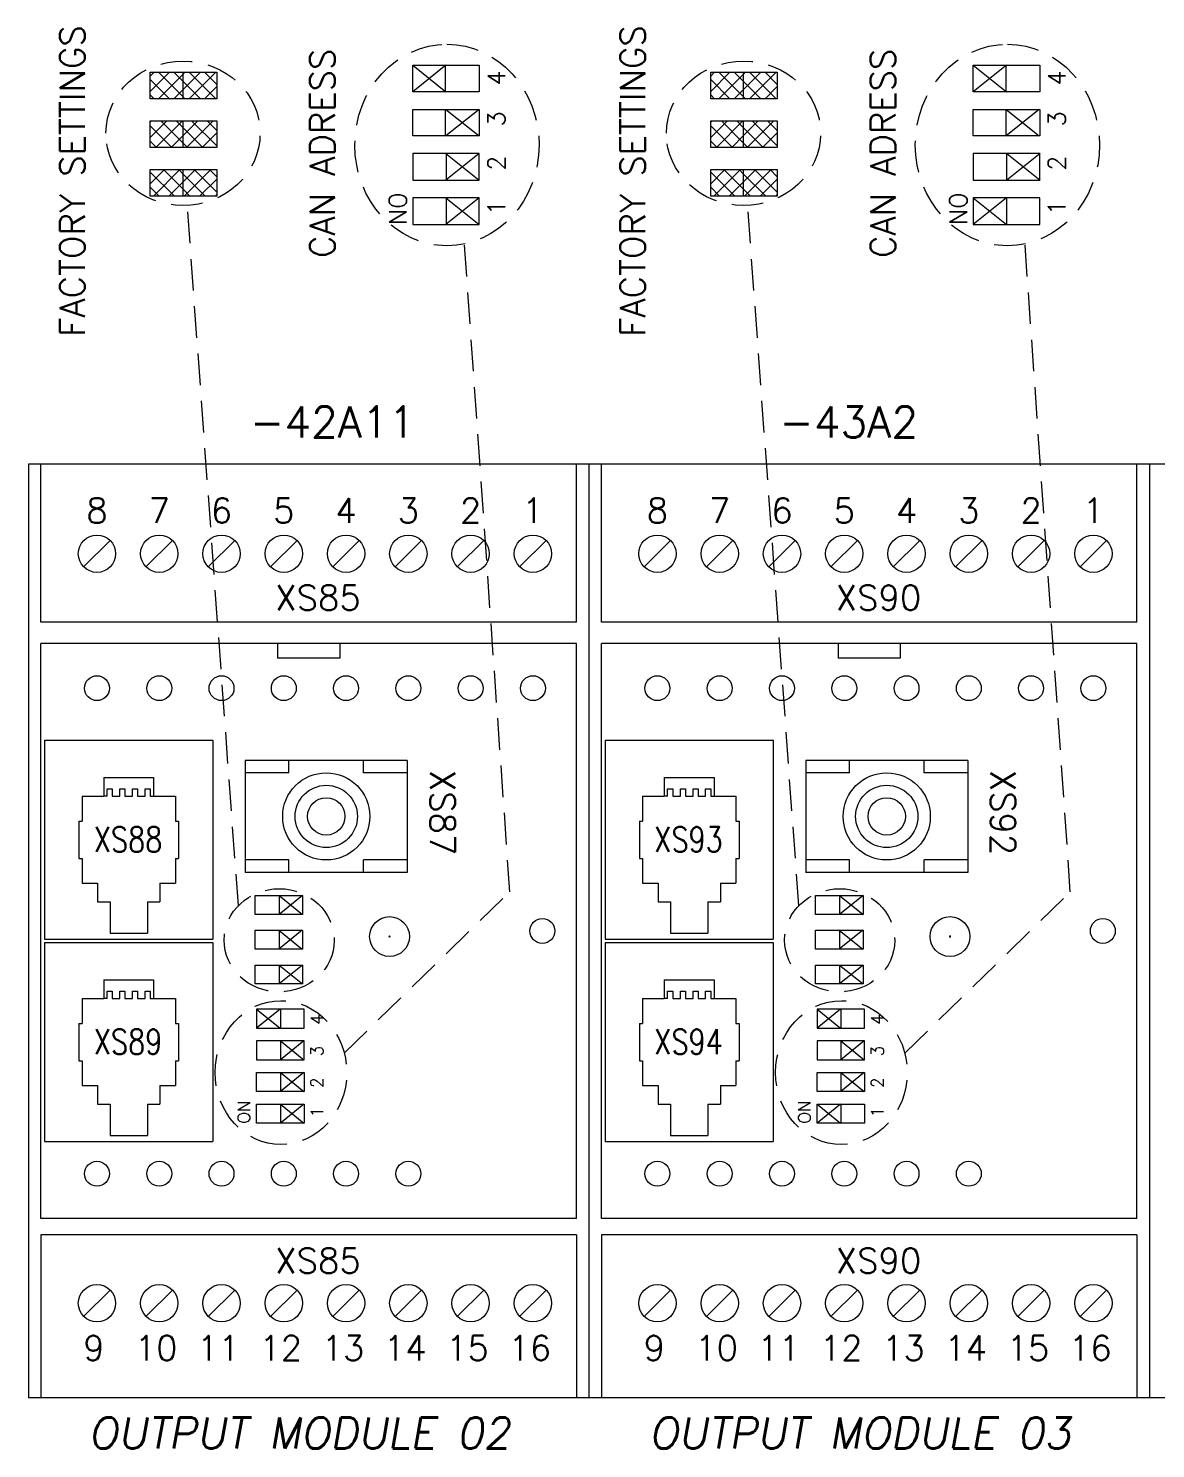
# Model space of a CAD drawing. Extents: x -2993 to 3661, y -4147 to -1441.
# Drawn here: x 2138.2 to 2228.7, y -3446 to -3332 of the extents above; entities that cross this region are included whole.
import ezdxf
from ezdxf.enums import TextEntityAlignment as Align

# ---------------------------------------------------------------- set-up
doc = ezdxf.new("R2010")
doc.units = 0
doc.header["$LTSCALE"] = 0.1
doc.header["$MEASUREMENT"] = 0
doc.linetypes.add('DASHED', pattern=[19.05, 12.7, -6.35])
doc.layers.get('0').update_dxf_attribs({"linetype": 'CONTINUOUS'})
doc.styles.get("Standard").update_dxf_attribs({"font": 'simplex.shx'})

msp = doc.modelspace()

# ---------------------------------------------------------------- linework, layer by layer
at = {"linetype": 'Continuous', "lineweight": 13}
for p, q in [((2147.99, -3335.48), (2153.32, -3335.48)), ((2147.99, -3337.62), (2147.99, -3335.48)), ((2150.62, -3337.62), (2150.62, -3335.48)), ((2153.32, -3335.48), (2153.32, -3337.62)), ((2169.06, -3334.91), (2174.4, -3334.91)), ((2169.06, -3337.05), (2169.06, -3334.91)), ((2171.7, -3337.05), (2171.7, -3334.91)), ((2174.4, -3334.91), (2174.4, -3337.05)), ((2192.99, -3335.48), (2198.32, -3335.48)), ((2192.99, -3337.62), (2192.99, -3335.48)), ((2195.62, -3337.62), (2195.62, -3335.48)), ((2198.32, -3335.48), (2198.32, -3337.62)), ((2214.06, -3334.91), (2219.4, -3334.91)), ((2214.06, -3337.05), (2214.06, -3334.91)), ((2216.7, -3337.05), (2216.7, -3334.91)), ((2219.4, -3334.91), (2219.4, -3337.05)), ((2153.32, -3337.62), (2147.99, -3337.62)), ((2174.4, -3337.05), (2169.06, -3337.05)), ((2198.32, -3337.62), (2192.99, -3337.62)), ((2219.4, -3337.05), (2214.06, -3337.05)), ((2169.06, -3338.47), (2174.4, -3338.47)), ((2169.06, -3340.6), (2169.06, -3338.47)), ((2171.7, -3340.6), (2171.7, -3338.47)), ((2174.4, -3338.47), (2174.4, -3340.6)), ((2214.06, -3338.47), (2219.4, -3338.47)), ((2214.06, -3340.6), (2214.06, -3338.47)), ((2216.7, -3340.6), (2216.7, -3338.47)), ((2219.4, -3338.47), (2219.4, -3340.6)), ((2147.99, -3339.4), (2153.32, -3339.4)), ((2147.99, -3341.53), (2147.99, -3339.4)), ((2150.62, -3341.53), (2150.62, -3339.4)), ((2153.32, -3339.4), (2153.32, -3341.53)), ((2192.99, -3339.4), (2198.32, -3339.4)), ((2192.99, -3341.53), (2192.99, -3339.4)), ((2195.62, -3341.53), (2195.62, -3339.4)), ((2198.32, -3339.4), (2198.32, -3341.53)), ((2174.4, -3340.6), (2169.06, -3340.6)), ((2219.4, -3340.6), (2214.06, -3340.6)), ((2153.32, -3341.53), (2147.99, -3341.53)), ((2174.4, -3342.02), (2169.06, -3342.02)), ((2169.06, -3342.02), (2169.06, -3344.16)), ((2171.76, -3344.16), (2171.76, -3342.02)), ((2174.4, -3344.16), (2174.4, -3342.02)), ((2198.32, -3341.53), (2192.99, -3341.53)), ((2219.4, -3342.02), (2214.06, -3342.02)), ((2214.06, -3342.02), (2214.06, -3344.16)), ((2216.76, -3344.16), (2216.76, -3342.02)), ((2219.4, -3344.16), (2219.4, -3342.02)), ((2147.99, -3343.31), (2153.32, -3343.31)), ((2147.99, -3345.44), (2147.99, -3343.31)), ((2150.62, -3345.44), (2150.62, -3343.31)), ((2153.32, -3343.31), (2153.32, -3345.44)), ((2192.99, -3343.31), (2198.32, -3343.31)), ((2192.99, -3345.44), (2192.99, -3343.31)), ((2195.62, -3345.44), (2195.62, -3343.31)), ((2198.32, -3343.31), (2198.32, -3345.44)), ((2169.06, -3344.16), (2174.4, -3344.16)), ((2214.06, -3344.16), (2219.4, -3344.16)), ((2153.32, -3345.44), (2147.99, -3345.44)), ((2174.4, -3345.58), (2169.06, -3345.58)), ((2169.06, -3345.58), (2169.06, -3347.71)), ((2171.76, -3347.71), (2171.76, -3345.58)), ((2174.4, -3347.71), (2174.4, -3345.58)), ((2198.32, -3345.44), (2192.99, -3345.44)), ((2219.4, -3345.58), (2214.06, -3345.58)), ((2214.06, -3345.58), (2214.06, -3347.71)), ((2216.76, -3347.71), (2216.76, -3345.58)), ((2219.4, -3347.71), (2219.4, -3345.58)), ((2169.06, -3347.71), (2174.4, -3347.71)), ((2214.06, -3347.71), (2219.4, -3347.71)), ((2144.53, -3393.05), (2144.94, -3393.05)), ((2144.53, -3393.63), (2144.53, -3393.05)), ((2144.94, -3393.05), (2144.94, -3393.63)), ((2144.94, -3393.63), (2145.55, -3393.63)), ((2145.55, -3393.05), (2145.96, -3393.05)), ((2145.55, -3393.63), (2145.55, -3393.05)), ((2145.96, -3393.05), (2145.96, -3393.63)), ((2145.96, -3393.63), (2146.57, -3393.63)), ((2146.57, -3393.63), (2146.57, -3393.05)), ((2146.57, -3393.05), (2146.97, -3393.05)), ((2146.97, -3393.05), (2146.97, -3393.63)), ((2146.97, -3393.63), (2147.58, -3393.63)), ((2147.58, -3393.05), (2147.99, -3393.05)), ((2147.58, -3393.63), (2147.58, -3393.05)), ((2147.99, -3393.05), (2147.99, -3393.63)), ((2189.53, -3393.05), (2189.94, -3393.05)), ((2189.53, -3393.63), (2189.53, -3393.05)), ((2189.94, -3393.05), (2189.94, -3393.63)), ((2189.94, -3393.63), (2190.55, -3393.63)), ((2190.55, -3393.05), (2190.96, -3393.05)), ((2190.55, -3393.63), (2190.55, -3393.05)), ((2190.96, -3393.05), (2190.96, -3393.63)), ((2190.96, -3393.63), (2191.57, -3393.63)), ((2191.57, -3393.63), (2191.57, -3393.05)), ((2191.57, -3393.05), (2191.97, -3393.05)), ((2191.97, -3393.05), (2191.97, -3393.63)), ((2191.97, -3393.63), (2192.58, -3393.63)), ((2192.58, -3393.05), (2192.99, -3393.05)), ((2192.58, -3393.63), (2192.58, -3393.05)), ((2192.99, -3393.05), (2192.99, -3393.63)), ((2156.41, -3403.13), (2156.41, -3401.61)), ((2156.41, -3401.61), (2160.22, -3401.61)), ((2156.41, -3401.61), (2160.22, -3401.61)), ((2158.33, -3401.61), (2158.33, -3403.13)), ((2160.22, -3401.61), (2160.22, -3403.13)), ((2201.41, -3403.13), (2201.41, -3401.61)), ((2201.41, -3401.61), (2205.22, -3401.61)), ((2201.41, -3401.61), (2205.22, -3401.61)), ((2203.33, -3401.61), (2203.33, -3403.13)), ((2205.22, -3401.61), (2205.22, -3403.13)), ((2160.22, -3403.13), (2156.41, -3403.13)), ((2160.22, -3403.13), (2156.41, -3403.13)), ((2205.22, -3403.13), (2201.41, -3403.13)), ((2205.22, -3403.13), (2201.41, -3403.13)), ((2156.41, -3405.93), (2156.41, -3404.4)), ((2156.41, -3404.4), (2160.22, -3404.4)), ((2156.41, -3404.4), (2160.22, -3404.4)), ((2158.33, -3404.4), (2158.33, -3405.93)), ((2160.22, -3404.4), (2160.22, -3405.93)), ((2201.41, -3405.93), (2201.41, -3404.4)), ((2201.41, -3404.4), (2205.22, -3404.4)), ((2201.41, -3404.4), (2205.22, -3404.4)), ((2203.33, -3404.4), (2203.33, -3405.93)), ((2205.22, -3404.4), (2205.22, -3405.93)), ((2160.22, -3405.93), (2156.41, -3405.93)), ((2160.22, -3405.93), (2156.41, -3405.93)), ((2205.22, -3405.93), (2201.41, -3405.93)), ((2205.22, -3405.93), (2201.41, -3405.93)), ((2156.41, -3408.72), (2156.41, -3407.2)), ((2156.41, -3407.2), (2160.22, -3407.2)), ((2156.41, -3407.2), (2160.22, -3407.2)), ((2158.33, -3407.2), (2158.33, -3408.72)), ((2160.22, -3407.2), (2160.22, -3408.72)), ((2201.41, -3408.72), (2201.41, -3407.2)), ((2201.41, -3407.2), (2205.22, -3407.2)), ((2201.41, -3407.2), (2205.22, -3407.2)), ((2203.33, -3407.2), (2203.33, -3408.72)), ((2205.22, -3407.2), (2205.22, -3408.72)), ((2144.53, -3409.88), (2144.53, -3409.3)), ((2144.53, -3409.3), (2144.94, -3409.3)), ((2144.94, -3409.3), (2144.94, -3409.88)), ((2145.55, -3409.3), (2145.96, -3409.3)), ((2145.55, -3409.88), (2145.55, -3409.3)), ((2145.96, -3409.3), (2145.96, -3409.88)), ((2146.57, -3409.88), (2146.57, -3409.3)), ((2146.57, -3409.3), (2146.97, -3409.3)), ((2146.97, -3409.3), (2146.97, -3409.88)), ((2147.58, -3409.88), (2147.58, -3409.3)), ((2147.58, -3409.3), (2147.99, -3409.3)), ((2147.99, -3409.3), (2147.99, -3409.88)), ((2160.22, -3408.72), (2156.41, -3408.72)), ((2160.22, -3408.72), (2156.41, -3408.72)), ((2189.53, -3409.88), (2189.53, -3409.3)), ((2189.53, -3409.3), (2189.94, -3409.3)), ((2189.94, -3409.3), (2189.94, -3409.88)), ((2190.55, -3409.3), (2190.96, -3409.3)), ((2190.55, -3409.88), (2190.55, -3409.3)), ((2190.96, -3409.3), (2190.96, -3409.88)), ((2191.57, -3409.88), (2191.57, -3409.3)), ((2191.57, -3409.3), (2191.97, -3409.3)), ((2191.97, -3409.3), (2191.97, -3409.88)), ((2192.58, -3409.88), (2192.58, -3409.3)), ((2192.58, -3409.3), (2192.99, -3409.3)), ((2192.99, -3409.3), (2192.99, -3409.88)), ((2205.22, -3408.72), (2201.41, -3408.72)), ((2205.22, -3408.72), (2201.41, -3408.72)), ((2144.94, -3409.88), (2145.55, -3409.88)), ((2145.96, -3409.88), (2146.57, -3409.88)), ((2146.97, -3409.88), (2147.58, -3409.88)), ((2156.53, -3410.75), (2156.53, -3412.28)), ((2160.34, -3410.75), (2156.53, -3410.75)), ((2158.44, -3410.75), (2158.44, -3412.28)), ((2160.34, -3412.28), (2160.34, -3410.75)), ((2189.94, -3409.88), (2190.55, -3409.88)), ((2190.96, -3409.88), (2191.57, -3409.88)), ((2191.97, -3409.88), (2192.58, -3409.88)), ((2201.53, -3410.75), (2201.53, -3412.28)), ((2205.34, -3410.75), (2201.53, -3410.75)), ((2203.44, -3410.75), (2203.44, -3412.28)), ((2205.34, -3412.28), (2205.34, -3410.75)), ((2156.53, -3412.28), (2160.34, -3412.28)), ((2201.53, -3412.28), (2205.34, -3412.28)), ((2160.34, -3413.29), (2156.53, -3413.29)), ((2156.53, -3413.29), (2156.53, -3414.82)), ((2158.44, -3413.29), (2158.44, -3414.82)), ((2160.34, -3414.82), (2160.34, -3413.29)), ((2205.34, -3413.29), (2201.53, -3413.29)), ((2201.53, -3413.29), (2201.53, -3414.82)), ((2203.44, -3413.29), (2203.44, -3414.82)), ((2205.34, -3414.82), (2205.34, -3413.29)), ((2156.53, -3414.82), (2160.34, -3414.82)), ((2201.53, -3414.82), (2205.34, -3414.82)), ((2156.53, -3417.36), (2156.53, -3415.83)), ((2156.53, -3415.83), (2160.34, -3415.83)), ((2158.44, -3415.83), (2158.44, -3417.36)), ((2160.34, -3415.83), (2160.34, -3417.36)), ((2201.53, -3417.36), (2201.53, -3415.83)), ((2201.53, -3415.83), (2205.34, -3415.83)), ((2203.44, -3415.83), (2203.44, -3417.36)), ((2205.34, -3415.83), (2205.34, -3417.36)), ((2160.34, -3417.36), (2156.53, -3417.36)), ((2205.34, -3417.36), (2201.53, -3417.36)), ((2156.53, -3418.37), (2160.34, -3418.37)), ((2156.53, -3419.9), (2156.53, -3418.37)), ((2158.44, -3418.37), (2158.44, -3419.9)), ((2160.34, -3418.37), (2160.34, -3419.9)), ((2201.53, -3418.37), (2205.34, -3418.37)), ((2201.53, -3419.9), (2201.53, -3418.37)), ((2203.44, -3418.37), (2203.44, -3419.9)), ((2205.34, -3418.37), (2205.34, -3419.9)), ((2160.34, -3419.9), (2156.53, -3419.9)), ((2205.34, -3419.9), (2201.53, -3419.9))]:
    msp.add_line(p, q, dxfattribs=at)
at = {"lineweight": 13}
for p, q in [((2147.99, -3335.79), (2148.3, -3335.48)), ((2147.99, -3337.03), (2149.53, -3335.48)), ((2150.62, -3337.47), (2148.64, -3335.48)), ((2150.62, -3336.23), (2149.88, -3335.48)), ((2150.62, -3335.63), (2150.77, -3335.48)), ((2150.62, -3336.87), (2152.01, -3335.48)), ((2151.11, -3337.62), (2153.25, -3335.48)), ((2153.25, -3337.62), (2151.11, -3335.48)), ((2153.32, -3336.46), (2152.35, -3335.48)), ((2192.99, -3335.79), (2193.3, -3335.48)), ((2192.99, -3337.03), (2194.53, -3335.48)), ((2195.62, -3337.47), (2193.64, -3335.48)), ((2195.62, -3336.23), (2194.88, -3335.48)), ((2195.62, -3335.63), (2195.77, -3335.48)), ((2195.62, -3336.87), (2197.01, -3335.48)), ((2196.11, -3337.62), (2198.25, -3335.48)), ((2198.25, -3337.62), (2196.11, -3335.48)), ((2198.32, -3336.46), (2197.35, -3335.48)), ((2149.53, -3337.62), (2147.99, -3336.07)), ((2148.64, -3337.62), (2150.62, -3335.63)), ((2152.01, -3337.62), (2150.62, -3336.23)), ((2194.53, -3337.62), (2192.99, -3336.07)), ((2193.64, -3337.62), (2195.62, -3335.63)), ((2197.01, -3337.62), (2195.62, -3336.23)), ((2148.3, -3337.62), (2147.99, -3337.31)), ((2149.87, -3337.62), (2150.62, -3336.87)), ((2150.77, -3337.62), (2150.62, -3337.47)), ((2152.35, -3337.62), (2153.32, -3336.64)), ((2193.3, -3337.62), (2192.99, -3337.31)), ((2194.87, -3337.62), (2195.62, -3336.87)), ((2195.77, -3337.62), (2195.62, -3337.47)), ((2197.35, -3337.62), (2198.32, -3336.64)), ((2147.99, -3339.5), (2148.1, -3339.4)), ((2147.99, -3340.74), (2149.33, -3339.4)), ((2149.73, -3341.53), (2147.99, -3339.78)), ((2148.44, -3341.53), (2150.57, -3339.4)), ((2150.62, -3341.18), (2148.84, -3339.4)), ((2150.62, -3339.94), (2150.08, -3339.4)), ((2150.62, -3340.58), (2151.81, -3339.4)), ((2152.21, -3341.53), (2150.62, -3339.94)), ((2150.91, -3341.53), (2153.05, -3339.4)), ((2153.32, -3341.41), (2151.31, -3339.4)), ((2153.32, -3340.17), (2152.55, -3339.4)), ((2192.99, -3339.5), (2193.1, -3339.4)), ((2192.99, -3340.74), (2194.33, -3339.4)), ((2194.73, -3341.53), (2192.99, -3339.78)), ((2193.44, -3341.53), (2195.57, -3339.4)), ((2195.62, -3341.18), (2193.84, -3339.4)), ((2195.62, -3339.94), (2195.08, -3339.4)), ((2195.62, -3340.58), (2196.81, -3339.4)), ((2197.21, -3341.53), (2195.62, -3339.94)), ((2195.91, -3341.53), (2198.05, -3339.4)), ((2198.32, -3341.41), (2196.31, -3339.4)), ((2198.32, -3340.17), (2197.55, -3339.4)), ((2148.5, -3341.53), (2147.99, -3341.02)), ((2149.67, -3341.53), (2150.62, -3340.58)), ((2150.97, -3341.53), (2150.62, -3341.18)), ((2152.15, -3341.53), (2153.32, -3340.35)), ((2193.5, -3341.53), (2192.99, -3341.02)), ((2194.67, -3341.53), (2195.62, -3340.58)), ((2195.97, -3341.53), (2195.62, -3341.18)), ((2197.15, -3341.53), (2198.32, -3340.35)), ((2147.99, -3344.45), (2149.13, -3343.31)), ((2148.24, -3345.44), (2150.37, -3343.31)), ((2150.62, -3344.89), (2149.04, -3343.31)), ((2150.62, -3343.66), (2150.27, -3343.31)), ((2150.62, -3344.29), (2151.61, -3343.31)), ((2150.71, -3345.44), (2152.85, -3343.31)), ((2153.32, -3345.12), (2151.51, -3343.31)), ((2153.32, -3343.88), (2152.75, -3343.31)), ((2192.99, -3344.45), (2194.13, -3343.31)), ((2193.24, -3345.44), (2195.37, -3343.31)), ((2195.62, -3344.89), (2194.04, -3343.31)), ((2195.62, -3343.66), (2195.27, -3343.31)), ((2195.62, -3344.29), (2196.61, -3343.31)), ((2195.71, -3345.44), (2197.85, -3343.31)), ((2198.32, -3345.12), (2196.51, -3343.31)), ((2198.32, -3343.88), (2197.75, -3343.31)), ((2149.93, -3345.44), (2147.99, -3343.5)), ((2149.48, -3345.44), (2150.62, -3344.29)), ((2152.41, -3345.44), (2150.62, -3343.66)), ((2151.95, -3345.44), (2153.32, -3344.07)), ((2194.93, -3345.44), (2192.99, -3343.5)), ((2194.48, -3345.44), (2195.62, -3344.29)), ((2197.41, -3345.44), (2195.62, -3343.66)), ((2196.95, -3345.44), (2198.32, -3344.07)), ((2148.7, -3345.44), (2147.99, -3344.73)), ((2151.17, -3345.44), (2150.62, -3344.89)), ((2153.19, -3345.44), (2153.32, -3345.3)), ((2193.7, -3345.44), (2192.99, -3344.73)), ((2196.17, -3345.44), (2195.62, -3344.89)), ((2198.19, -3345.44), (2198.32, -3345.3)), ((2138.21, -3366.96), (2138.21, -3441.96)), ((2138.21, -3366.96), (2138.21, -3441.96)), ((2138.21, -3366.96), (2138.21, -3441.96)), ((2138.21, -3366.96), (2138.21, -3441.96)), ((2138.21, -3366.96), (2138.21, -3441.96)), ((2138.21, -3366.96), (2138.21, -3441.96)), ((2138.21, -3366.96), (2138.21, -3441.96)), ((2138.21, -3366.96), (2138.21, -3441.96)), ((2183.21, -3366.96), (2138.21, -3366.96)), ((2183.21, -3366.96), (2138.21, -3366.96)), ((2138.21, -3366.96), (2138.21, -3441.96)), ((2138.21, -3366.96), (2138.21, -3441.96)), ((2138.21, -3366.96), (2138.21, -3441.96)), ((2138.21, -3366.96), (2138.21, -3441.96)), ((2138.21, -3366.96), (2138.21, -3441.96)), ((2138.21, -3366.96), (2138.21, -3441.96)), ((2138.21, -3366.96), (2138.21, -3441.96)), ((2139.21, -3379.66), (2139.21, -3366.96)), ((2182.21, -3379.66), (2182.21, -3366.96)), ((2183.21, -3366.96), (2183.21, -3441.96)), ((2183.21, -3366.96), (2183.21, -3441.96)), ((2183.21, -3366.96), (2183.21, -3441.96)), ((2183.21, -3366.96), (2183.21, -3441.96)), ((2183.21, -3366.96), (2183.21, -3441.96)), ((2183.21, -3366.96), (2183.21, -3441.96)), ((2183.21, -3366.96), (2183.21, -3441.96)), ((2183.21, -3366.96), (2183.21, -3441.96)), ((2228.21, -3366.96), (2183.21, -3366.96)), ((2228.21, -3366.96), (2183.21, -3366.96)), ((2183.21, -3366.96), (2183.21, -3441.96)), ((2183.21, -3366.96), (2183.21, -3441.96)), ((2183.21, -3366.96), (2183.21, -3441.96)), ((2183.21, -3366.96), (2183.21, -3441.96)), ((2183.21, -3366.96), (2183.21, -3441.96)), ((2183.21, -3366.96), (2183.21, -3441.96)), ((2183.21, -3366.96), (2183.21, -3441.96)), ((2184.21, -3379.66), (2184.21, -3366.96)), ((2227.21, -3379.66), (2227.21, -3366.96)), ((2228.21, -3366.96), (2228.21, -3441.04)), ((2228.21, -3366.96), (2228.21, -3441.04)), ((2228.21, -3366.96), (2228.21, -3441.04)), ((2228.21, -3366.96), (2228.21, -3441.04)), ((2228.21, -3366.96), (2228.21, -3441.04)), ((2273.21, -3366.96), (2228.21, -3366.96)), ((2273.21, -3366.96), (2228.21, -3366.96)), ((2228.21, -3366.96), (2228.21, -3441.96)), ((2228.21, -3366.96), (2228.21, -3441.96)), ((2228.21, -3366.96), (2228.21, -3441.96)), ((2228.21, -3366.96), (2228.21, -3441.96)), ((2228.21, -3366.96), (2228.21, -3441.96)), ((2228.21, -3366.96), (2228.21, -3441.96)), ((2228.21, -3366.96), (2228.21, -3441.96)), ((2144.77, -3373.1), (2142.64, -3375.22)), ((2149.77, -3373.1), (2147.64, -3375.22)), ((2154.77, -3373.1), (2152.64, -3375.22)), ((2159.77, -3373.1), (2157.64, -3375.22)), ((2164.77, -3373.1), (2162.64, -3375.22)), ((2169.77, -3373.1), (2167.64, -3375.22)), ((2174.77, -3373.1), (2172.64, -3375.22)), ((2179.77, -3373.1), (2177.64, -3375.22)), ((2189.77, -3373.1), (2187.64, -3375.22)), ((2194.77, -3373.1), (2192.64, -3375.22)), ((2199.77, -3373.1), (2197.64, -3375.22)), ((2204.77, -3373.1), (2202.64, -3375.22)), ((2209.77, -3373.1), (2207.64, -3375.22)), ((2214.77, -3373.1), (2212.64, -3375.22)), ((2219.77, -3373.1), (2217.64, -3375.22)), ((2224.77, -3373.1), (2222.64, -3375.22)), ((2138.21, -3379.21), (2138.21, -3429.71)), ((2182.21, -3379.66), (2139.21, -3379.66)), ((2183.21, -3379.21), (2183.21, -3429.71)), ((2227.21, -3379.66), (2184.21, -3379.66)), ((2228.21, -3379.21), (2228.21, -3429.71)), ((2182.21, -3381.36), (2139.21, -3381.36)), ((2139.21, -3427.56), (2139.21, -3381.36)), ((2158.21, -3381.36), (2158.21, -3382.56)), ((2163.21, -3381.36), (2163.21, -3382.56)), ((2182.21, -3427.56), (2182.21, -3381.36)), ((2227.21, -3381.36), (2184.21, -3381.36)), ((2184.21, -3427.56), (2184.21, -3381.36)), ((2203.21, -3381.36), (2203.21, -3382.56)), ((2208.21, -3381.36), (2208.21, -3382.56)), ((2227.21, -3427.56), (2227.21, -3381.36)), ((2163.21, -3382.56), (2158.21, -3382.56)), ((2208.21, -3382.56), (2203.21, -3382.56)), ((2139.51, -3389.13), (2153.01, -3389.13)), ((2139.51, -3389.13), (2139.51, -3405.13)), ((2153.01, -3389.13), (2153.01, -3405.13)), ((2184.51, -3389.13), (2198.01, -3389.13)), ((2184.51, -3389.13), (2184.51, -3405.13)), ((2198.01, -3389.13), (2198.01, -3405.13)), ((2168.62, -3390.76), (2155.62, -3390.76)), ((2155.62, -3390.76), (2155.62, -3399.76)), ((2159.12, -3391.76), (2159.12, -3390.76)), ((2165.12, -3391.76), (2165.12, -3390.76)), ((2168.62, -3390.76), (2168.62, -3399.76)), ((2213.62, -3390.76), (2200.62, -3390.76)), ((2200.62, -3390.76), (2200.62, -3399.76)), ((2204.12, -3391.76), (2204.12, -3390.76)), ((2210.12, -3391.76), (2210.12, -3390.76)), ((2213.62, -3390.76), (2213.62, -3399.76)), ((2144.26, -3392.13), (2148.26, -3392.13)), ((2144.26, -3392.13), (2144.26, -3393.63)), ((2148.26, -3392.13), (2148.26, -3393.63)), ((2159.12, -3391.76), (2155.62, -3391.76)), ((2168.62, -3391.76), (2165.12, -3391.76)), ((2189.26, -3392.13), (2193.26, -3392.13)), ((2189.26, -3392.13), (2189.26, -3393.63)), ((2193.26, -3392.13), (2193.26, -3393.63)), ((2204.12, -3391.76), (2200.62, -3391.76)), ((2213.62, -3391.76), (2210.12, -3391.76)), ((2142.51, -3393.63), (2144.26, -3393.63)), ((2142.51, -3393.63), (2142.51, -3395.63)), ((2144.53, -3393.63), (2144.26, -3393.63)), ((2147.99, -3393.63), (2148.26, -3393.63)), ((2148.26, -3393.63), (2150.01, -3393.63)), ((2150.01, -3393.63), (2150.01, -3395.63)), ((2187.51, -3393.63), (2189.26, -3393.63)), ((2187.51, -3393.63), (2187.51, -3395.63)), ((2189.53, -3393.63), (2189.26, -3393.63)), ((2192.99, -3393.63), (2193.26, -3393.63)), ((2193.26, -3393.63), (2195.01, -3393.63)), ((2195.01, -3393.63), (2195.01, -3395.63)), ((2142.26, -3395.63), (2142.51, -3395.63)), ((2142.26, -3395.63), (2142.26, -3398.63)), ((2150.01, -3395.63), (2150.26, -3395.63)), ((2150.26, -3395.63), (2150.26, -3398.63)), ((2187.26, -3395.63), (2187.51, -3395.63)), ((2187.26, -3395.63), (2187.26, -3398.63)), ((2195.01, -3395.63), (2195.26, -3395.63)), ((2195.26, -3395.63), (2195.26, -3398.63)), ((2142.26, -3398.63), (2142.51, -3398.63)), ((2142.51, -3398.63), (2142.51, -3400.63)), ((2150.01, -3398.63), (2150.26, -3398.63)), ((2150.01, -3398.63), (2150.01, -3400.63)), ((2159.12, -3398.76), (2155.62, -3398.76)), ((2159.12, -3399.76), (2159.12, -3398.76)), ((2168.62, -3398.76), (2165.12, -3398.76)), ((2165.12, -3399.76), (2165.12, -3398.76)), ((2187.26, -3398.63), (2187.51, -3398.63)), ((2187.51, -3398.63), (2187.51, -3400.63)), ((2195.01, -3398.63), (2195.26, -3398.63)), ((2195.01, -3398.63), (2195.01, -3400.63)), ((2204.12, -3398.76), (2200.62, -3398.76)), ((2204.12, -3399.76), (2204.12, -3398.76)), ((2213.62, -3398.76), (2210.12, -3398.76)), ((2210.12, -3399.76), (2210.12, -3398.76)), ((2168.62, -3399.76), (2155.62, -3399.76)), ((2213.62, -3399.76), (2200.62, -3399.76)), ((2142.51, -3400.63), (2143.76, -3400.63)), ((2143.76, -3400.63), (2143.76, -3402.13)), ((2148.76, -3400.63), (2148.76, -3402.13)), ((2148.76, -3400.63), (2150.01, -3400.63)), ((2187.51, -3400.63), (2188.76, -3400.63)), ((2188.76, -3400.63), (2188.76, -3402.13)), ((2193.76, -3400.63), (2193.76, -3402.13)), ((2193.76, -3400.63), (2195.01, -3400.63)), ((2143.76, -3402.13), (2144.76, -3402.13)), ((2144.76, -3402.13), (2144.76, -3404.63)), ((2147.76, -3402.13), (2147.76, -3404.63)), ((2147.76, -3402.13), (2148.76, -3402.13)), ((2188.76, -3402.13), (2189.76, -3402.13)), ((2189.76, -3402.13), (2189.76, -3404.63)), ((2192.76, -3402.13), (2192.76, -3404.63)), ((2192.76, -3402.13), (2193.76, -3402.13)), ((2144.76, -3404.63), (2147.76, -3404.63)), ((2189.76, -3404.63), (2192.76, -3404.63)), ((2139.51, -3405.13), (2153.01, -3405.13)), ((2139.51, -3405.38), (2139.51, -3421.38)), ((2139.51, -3405.38), (2153.01, -3405.38)), ((2153.01, -3405.38), (2153.01, -3421.38)), ((2184.51, -3405.13), (2198.01, -3405.13)), ((2184.51, -3405.38), (2184.51, -3421.38)), ((2184.51, -3405.38), (2198.01, -3405.38)), ((2198.01, -3405.38), (2198.01, -3421.38)), ((2144.26, -3408.38), (2148.26, -3408.38)), ((2144.26, -3408.38), (2144.26, -3409.88)), ((2148.26, -3408.38), (2148.26, -3409.88)), ((2189.26, -3408.38), (2193.26, -3408.38)), ((2189.26, -3408.38), (2189.26, -3409.88)), ((2193.26, -3408.38), (2193.26, -3409.88)), ((2142.51, -3409.88), (2142.51, -3411.88)), ((2142.51, -3409.88), (2144.26, -3409.88)), ((2144.53, -3409.88), (2144.26, -3409.88)), ((2147.99, -3409.88), (2148.26, -3409.88)), ((2148.26, -3409.88), (2150.01, -3409.88)), ((2150.01, -3409.88), (2150.01, -3411.88)), ((2187.51, -3409.88), (2187.51, -3411.88)), ((2187.51, -3409.88), (2189.26, -3409.88)), ((2189.53, -3409.88), (2189.26, -3409.88)), ((2192.99, -3409.88), (2193.26, -3409.88)), ((2193.26, -3409.88), (2195.01, -3409.88)), ((2195.01, -3409.88), (2195.01, -3411.88)), ((2142.26, -3411.88), (2142.26, -3414.88)), ((2142.26, -3411.88), (2142.51, -3411.88)), ((2150.01, -3411.88), (2150.26, -3411.88)), ((2150.26, -3411.88), (2150.26, -3414.88)), ((2187.26, -3411.88), (2187.26, -3414.88)), ((2187.26, -3411.88), (2187.51, -3411.88)), ((2195.01, -3411.88), (2195.26, -3411.88)), ((2195.26, -3411.88), (2195.26, -3414.88)), ((2142.26, -3414.88), (2142.51, -3414.88)), ((2142.51, -3414.88), (2142.51, -3416.88)), ((2150.01, -3414.88), (2150.01, -3416.88)), ((2150.01, -3414.88), (2150.26, -3414.88)), ((2187.26, -3414.88), (2187.51, -3414.88)), ((2187.51, -3414.88), (2187.51, -3416.88)), ((2195.01, -3414.88), (2195.01, -3416.88)), ((2195.01, -3414.88), (2195.26, -3414.88)), ((2142.51, -3416.88), (2143.76, -3416.88)), ((2143.76, -3416.88), (2143.76, -3418.38)), ((2148.76, -3416.88), (2148.76, -3418.38)), ((2148.76, -3416.88), (2150.01, -3416.88)), ((2187.51, -3416.88), (2188.76, -3416.88)), ((2188.76, -3416.88), (2188.76, -3418.38)), ((2193.76, -3416.88), (2193.76, -3418.38)), ((2193.76, -3416.88), (2195.01, -3416.88)), ((2143.76, -3418.38), (2144.76, -3418.38)), ((2144.76, -3418.38), (2144.76, -3420.88)), ((2147.76, -3418.38), (2147.76, -3420.88)), ((2147.76, -3418.38), (2148.76, -3418.38)), ((2188.76, -3418.38), (2189.76, -3418.38)), ((2189.76, -3418.38), (2189.76, -3420.88)), ((2192.76, -3418.38), (2192.76, -3420.88)), ((2192.76, -3418.38), (2193.76, -3418.38)), ((2144.76, -3420.88), (2147.76, -3420.88)), ((2189.76, -3420.88), (2192.76, -3420.88)), ((2139.51, -3421.38), (2153.01, -3421.38)), ((2184.51, -3421.38), (2198.01, -3421.38)), ((2182.21, -3427.56), (2139.21, -3427.56)), ((2227.21, -3427.56), (2184.21, -3427.56)), ((2182.21, -3428.86), (2139.21, -3428.86)), ((2139.21, -3428.86), (2139.21, -3441.96)), ((2182.21, -3428.86), (2182.21, -3441.96)), ((2227.21, -3428.86), (2184.21, -3428.86)), ((2184.21, -3428.86), (2184.21, -3441.96)), ((2227.21, -3428.86), (2227.21, -3441.96)), ((2144.77, -3433.3), (2142.64, -3435.42)), ((2149.77, -3433.3), (2147.64, -3435.42)), ((2154.77, -3433.3), (2152.64, -3435.42)), ((2159.77, -3433.3), (2157.64, -3435.42)), ((2164.77, -3433.3), (2162.64, -3435.42)), ((2169.77, -3433.3), (2167.64, -3435.42)), ((2174.77, -3433.3), (2172.64, -3435.42)), ((2179.77, -3433.3), (2177.64, -3435.42)), ((2189.77, -3433.3), (2187.64, -3435.42)), ((2194.77, -3433.3), (2192.64, -3435.42)), ((2199.77, -3433.3), (2197.64, -3435.42)), ((2204.77, -3433.3), (2202.64, -3435.42)), ((2209.77, -3433.3), (2207.64, -3435.42)), ((2214.77, -3433.3), (2212.64, -3435.42)), ((2219.77, -3433.3), (2217.64, -3435.42)), ((2224.77, -3433.3), (2222.64, -3435.42)), ((2183.21, -3441.96), (2138.21, -3441.96)), ((2183.21, -3441.96), (2182.21, -3441.96)), ((2228.21, -3441.96), (2183.21, -3441.96)), ((2228.21, -3441.96), (2227.21, -3441.96)), ((2273.21, -3441.96), (2228.21, -3441.96))]:
    msp.add_line(p, q, dxfattribs=at)
at = {"color": 7, "lineweight": 13}
for p, q in [((2171.73, -3334.91), (2169.06, -3337.05)), ((2169.06, -3334.91), (2171.73, -3337.05)), ((2216.73, -3334.91), (2214.06, -3337.05)), ((2214.06, -3334.91), (2216.73, -3337.05)), ((2174.4, -3338.47), (2171.73, -3340.6)), ((2171.73, -3338.47), (2174.4, -3340.6)), ((2219.36, -3338.47), (2216.7, -3340.6)), ((2216.7, -3338.47), (2219.36, -3340.6)), ((2174.4, -3342.02), (2171.73, -3344.16)), ((2171.73, -3342.02), (2174.4, -3344.16)), ((2219.43, -3342.02), (2216.76, -3344.16)), ((2216.76, -3342.02), (2219.43, -3344.16)), ((2174.4, -3345.58), (2171.73, -3347.71)), ((2171.73, -3345.58), (2174.4, -3347.71)), ((2216.73, -3345.58), (2214.06, -3347.71)), ((2214.06, -3345.58), (2216.73, -3347.71)), ((2158.33, -3401.61), (2160.22, -3403.13)), ((2160.22, -3401.61), (2158.33, -3403.13)), ((2203.33, -3401.61), (2205.22, -3403.13)), ((2205.22, -3401.61), (2203.33, -3403.13)), ((2158.31, -3404.4), (2160.19, -3405.93)), ((2160.19, -3404.4), (2158.31, -3405.93)), ((2203.31, -3404.4), (2205.19, -3405.93)), ((2205.19, -3404.4), (2203.31, -3405.93)), ((2158.33, -3407.2), (2160.22, -3408.72)), ((2160.22, -3407.2), (2158.33, -3408.72)), ((2203.33, -3407.2), (2205.22, -3408.72)), ((2205.22, -3407.2), (2203.33, -3408.72)), ((2156.53, -3410.75), (2158.41, -3412.28)), ((2158.41, -3410.75), (2156.53, -3412.28)), ((2201.53, -3410.75), (2203.41, -3412.28)), ((2203.41, -3410.75), (2201.53, -3412.28)), ((2158.44, -3413.29), (2160.32, -3414.82)), ((2160.32, -3413.29), (2158.44, -3414.82)), ((2203.44, -3413.29), (2205.32, -3414.82)), ((2205.32, -3413.29), (2203.44, -3414.82)), ((2158.44, -3415.83), (2160.32, -3417.36)), ((2160.32, -3415.83), (2158.44, -3417.36)), ((2203.44, -3415.83), (2205.32, -3417.36)), ((2205.32, -3415.83), (2203.44, -3417.36)), ((2158.44, -3418.37), (2160.32, -3419.9)), ((2160.32, -3418.37), (2158.44, -3419.9)), ((2201.53, -3418.37), (2203.41, -3419.9)), ((2203.41, -3418.37), (2201.53, -3419.9))]:
    msp.add_line(p, q, dxfattribs=at)
at = {"linetype": 'DASHED', "lineweight": 13, "ltscale": 2}
for p, q in [((2155.06, -3402.42), (2150.96, -3346.2)), ((2200.06, -3402.42), (2195.96, -3346.2)), ((2176.86, -3401.31), (2173.22, -3349.27)), ((2221.86, -3401.31), (2218.22, -3349.27)), ((2163.57, -3414.27), (2176.86, -3401.31)), ((2208.57, -3414.27), (2221.86, -3401.31))]:
    msp.add_line(p, q, dxfattribs=at)
at = {"lineweight": 13}
for centre, radius in [((2143.71, -3374.16), 1.5), ((2148.71, -3374.16), 1.5), ((2153.71, -3374.16), 1.5), ((2158.71, -3374.16), 1.5), ((2163.71, -3374.16), 1.5), ((2168.71, -3374.16), 1.5), ((2173.71, -3374.16), 1.5), ((2178.71, -3374.16), 1.5), ((2188.71, -3374.16), 1.5), ((2193.71, -3374.16), 1.5), ((2198.71, -3374.16), 1.5), ((2203.71, -3374.16), 1.5), ((2208.71, -3374.16), 1.5), ((2213.71, -3374.16), 1.5), ((2218.71, -3374.16), 1.5), ((2223.71, -3374.16), 1.5), ((2143.71, -3384.96), 1), ((2148.71, -3384.96), 1), ((2153.71, -3384.96), 1), ((2158.71, -3384.96), 1), ((2163.71, -3384.96), 1), ((2168.71, -3384.96), 1), ((2173.71, -3384.96), 1), ((2178.71, -3384.96), 1), ((2188.71, -3384.96), 1), ((2193.71, -3384.96), 1), ((2198.71, -3384.96), 1), ((2203.71, -3384.96), 1), ((2208.71, -3384.96), 1), ((2213.71, -3384.96), 1), ((2218.71, -3384.96), 1), ((2223.71, -3384.96), 1), ((2162.12, -3395.26), 2.5), ((2207.12, -3395.26), 2.5), ((2167.2, -3404.91), 1.6), ((2179.47, -3404.46), 1), ((2212.2, -3404.91), 1.6), ((2224.47, -3404.46), 1), ((2143.71, -3423.96), 1), ((2148.71, -3423.96), 1), ((2153.71, -3423.96), 1), ((2158.71, -3423.96), 1), ((2163.71, -3423.96), 1), ((2168.71, -3423.96), 1), ((2188.71, -3423.96), 1), ((2193.71, -3423.96), 1), ((2198.71, -3423.96), 1), ((2203.71, -3423.96), 1), ((2208.71, -3423.96), 1), ((2213.71, -3423.96), 1), ((2143.71, -3434.36), 1.5), ((2148.71, -3434.36), 1.5), ((2153.71, -3434.36), 1.5), ((2158.71, -3434.36), 1.5), ((2163.71, -3434.36), 1.5), ((2168.71, -3434.36), 1.5), ((2173.71, -3434.36), 1.5), ((2178.71, -3434.36), 1.5), ((2188.71, -3434.36), 1.5), ((2193.71, -3434.36), 1.5), ((2198.71, -3434.36), 1.5), ((2203.71, -3434.36), 1.5), ((2208.71, -3434.36), 1.5), ((2213.71, -3434.36), 1.5), ((2218.71, -3434.36), 1.5), ((2223.71, -3434.36), 1.5)]:
    msp.add_circle(centre, radius, dxfattribs=at)
at = {"linetype": 'Continuous', "lineweight": 13}
for centre, radius in [((2162.12, -3395.26), 3.5), ((2207.12, -3395.26), 3.5), ((2162.12, -3395.26), 1.5), ((2207.12, -3395.26), 1.5)]:
    msp.add_circle(centre, radius, dxfattribs=at)
at = {"lineweight": 13}
for centre, start, end in [((2167.2, -3404.91), 0, 180), ((2167.2, -3404.91), 180, 0), ((2212.2, -3404.91), 0, 180), ((2212.2, -3404.91), 180, 0)]:
    msp.add_arc(centre, 0.05, start, end, dxfattribs=at)
at = {"linetype": 'DASHED', "lineweight": 13, "ltscale": 2}
for centre, major_axis, ratio in [((2171.81, -3341.33), (0, 8.09), 0.914373), ((2216.81, -3341.33), (0, 8.09), 0.914373), ((2150.62, -3340.39), (-6.19, 0.01), 0.938062), ((2195.62, -3340.39), (-6.19, 0.01), 0.938062), ((2158.34, -3405.21), (4.42, -0.01), 0.938062), ((2203.34, -3405.21), (4.42, -0.01), 0.938062), ((2158.48, -3415.84), (0, -5.78), 0.914373), ((2203.48, -3415.84), (0, -5.78), 0.914373)]:
    msp.add_ellipse(centre, major_axis=major_axis, ratio=ratio, dxfattribs=at)

# ---------------------------------------------------------------- texts
at = {"lineweight": 13, "text_generation_flag": 6}
for s, p in [('FACTORY SETTINGS', (2142.73, -3356.74)), ('FACTORY SETTINGS', (2187.73, -3356.74)), ('CAN ADRESS', (2162.81, -3350.4)), ('CAN ADRESS', (2207.81, -3350.4))]:
    msp.add_text(s, height=2, rotation=270, dxfattribs=at).set_placement(p)
at = {"linetype": 'Continuous', "lineweight": 13, "text_generation_flag": 6}
for s, p in [('4', (2176.48, -3336.55)), ('4', (2221.48, -3336.55)), ('3', (2176.48, -3339.83)), ('3', (2221.48, -3339.83)), ('2', (2176.48, -3343.39)), ('2', (2221.48, -3343.39)), ('1', (2176.48, -3346.95)), ('1', (2221.48, -3346.95))]:
    msp.add_text(s, height=1.4, rotation=270, dxfattribs=at).set_placement(p)
at = {"linetype": 'Continuous', "lineweight": 13}
for s, height, rotation, p in [('ON', 1.4, 270, (2167.17, -3345.14)), ('ON', 1.4, 270, (2212.17, -3345.14)), ('4', 1, 90, (2161.87, -3412)), ('4', 1, 90, (2206.87, -3412)), ('3', 1, 90, (2161.87, -3414.54)), ('3', 1, 90, (2206.87, -3414.54)), ('2', 1, 90, (2161.87, -3417.08)), ('2', 1, 90, (2206.87, -3417.08)), ('ON', 1, 90, (2156.01, -3419.94)), ('ON', 1, 90, (2201.01, -3419.94)), ('1', 1, 90, (2161.87, -3419.43)), ('1', 1, 90, (2206.87, -3419.43))]:
    msp.add_text(s, height=height, rotation=rotation, dxfattribs=at).set_placement(p)
at = {"lineweight": 13}
for s, p in [('-42A11', (2162.62, -3364.83)), ('-43A2', (2204.06, -3364.83))]:
    msp.add_text(s, height=2.5, dxfattribs=at).set_placement(p, align=Align.CENTER)
at = {"lineweight": 13, "text_generation_flag": 6}
for s, p in [('8', (2143.71, -3371.69)), ('7', (2148.71, -3371.69)), ('6', (2153.71, -3371.69)), ('5', (2158.71, -3371.69)), ('4', (2163.71, -3371.69)), ('3', (2168.71, -3371.69)), ('2', (2173.71, -3371.69)), ('1', (2178.71, -3371.69)), ('8', (2188.71, -3371.69)), ('7', (2193.71, -3371.69)), ('6', (2198.71, -3371.69)), ('5', (2203.71, -3371.69)), ('4', (2208.71, -3371.69)), ('3', (2213.71, -3371.69)), ('2', (2218.71, -3371.69)), ('1', (2223.71, -3371.69)), ('XS85', (2161.46, -3378.69)), ('XS90', (2206.46, -3378.69)), ('XS85', (2161.46, -3431.94)), ('XS90', (2206.46, -3431.94)), ('9', (2143.46, -3438.96)), ('10', (2148.46, -3438.96)), ('11', (2153.46, -3438.96)), ('12', (2158.46, -3438.96)), ('13', (2163.46, -3438.96)), ('14', (2168.46, -3438.96)), ('15', (2173.46, -3438.96)), ('16', (2178.46, -3438.96)), ('9', (2188.46, -3438.96)), ('10', (2193.46, -3438.96)), ('11', (2198.46, -3438.96)), ('12', (2203.46, -3438.96)), ('13', (2208.46, -3438.96)), ('14', (2213.46, -3438.96)), ('15', (2218.46, -3438.96)), ('16', (2223.46, -3438.96))]:
    msp.add_text(s, height=2, rotation=180, dxfattribs=at).set_placement(p, align=Align.CENTER)
at = {"lineweight": 13}
for s, p in [('XS87', (2171.46, -3394.95)), ('XS92', (2216.46, -3394.95))]:
    msp.add_text(s, height=2, rotation=270, dxfattribs=at).set_placement(p, align=Align.MIDDLE_CENTER)
at = {"lineweight": 13, "text_generation_flag": 6, "width": 0.8}
for s, p in [('XS88', (2146.21, -3397.11)), ('XS93', (2191.21, -3397.11)), ('XS89', (2146.21, -3413.36)), ('XS94', (2191.21, -3413.36))]:
    msp.add_text(s, height=2, rotation=180, dxfattribs=at).set_placement(p, align=Align.MIDDLE_CENTER)
at = {"lineweight": 13, "oblique": 10, "text_generation_flag": 6}
for s, p in [('OUTPUT MODULE 02', (2159.96, -3446.04)), ('OUTPUT MODULE 03', (2204.96, -3446.04))]:
    msp.add_text(s, height=2.5, rotation=180, dxfattribs=at).set_placement(p, align=Align.CENTER)

doc.saveas('drawing.dxf')
